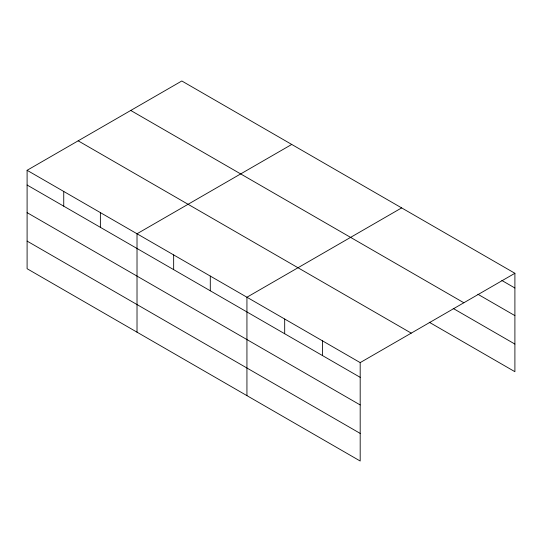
<?xml version="1.0" encoding="UTF-8"?>
<svg xmlns="http://www.w3.org/2000/svg" width="542" height="542" viewBox="0 0 542 542"><rect width="100%" height="100%" fill="white"/><g stroke="black" fill="none" stroke-linecap="round" stroke-linejoin="round"><path stroke-width="0.81" d="M360.186 404.949L360.186 362.612L27.1 170.303L27.1 268.717L360.186 461.018L360.186 404.949L27.1 212.647M429.237 322.239L514.9 371.697L514.9 273.283L181.814 80.982L27.1 170.303M291.732 144.443L137.018 233.765L137.018 332.178M401.649 207.898L246.935 297.226L246.935 395.64M360.186 362.612L514.9 273.283M501.831 280.465L514.9 288.005M477.875 294.245L514.9 315.62M130.757 110.46L463.844 302.761M453.193 308.452L514.9 344.075M78.156 140.825L411.243 333.134M27.1 185.025L360.186 377.334M27.1 241.095L360.186 433.404M322.436 340.816L322.436 355.538M284.685 319.021L284.685 333.743M210.296 276.074L210.296 290.797M173.657 254.916L173.657 269.638M100.378 212.613L100.378 227.335M63.739 191.455L63.739 206.177"/></g></svg>
